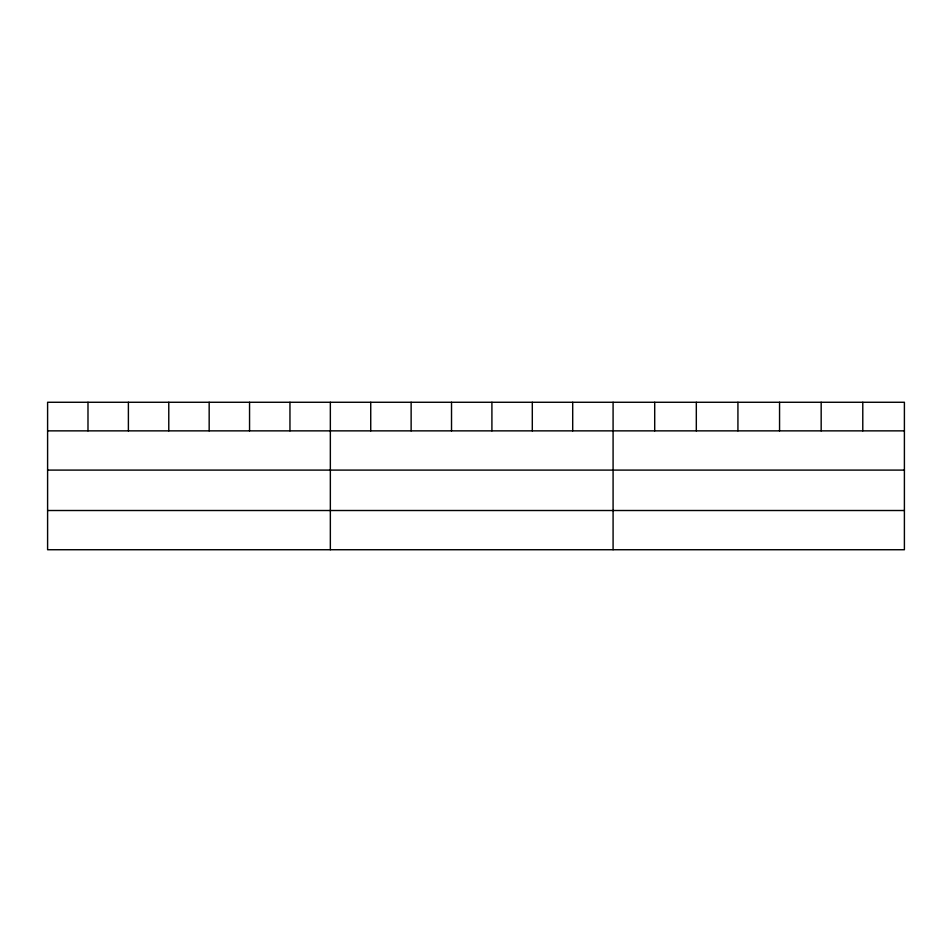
<?xml version="1.0" encoding="UTF-8"?>
<svg xmlns="http://www.w3.org/2000/svg" width="952" height="952" viewBox="0 0 952 952"><rect width="100%" height="100%" fill="white"/><g stroke="black" fill="none" stroke-linecap="round" stroke-linejoin="round"><path stroke-width="1.43" d="M904.4 470.098L904.4 402.268L47.6 402.268L47.6 549.732L904.4 549.732L904.4 470.098L47.6 470.098M47.6 430.863L904.4 430.863M47.6 510.51L904.4 510.51M862.786 402.268L862.786 430.863M821.171 402.268L821.171 430.863M779.557 402.268L779.557 430.863M737.931 402.268L737.931 430.863M696.317 402.268L696.317 430.863M654.702 402.268L654.702 430.863M613.088 402.268L613.088 549.732M572.699 402.268L572.699 430.863M532.299 402.268L532.299 430.863M491.91 402.268L491.91 430.863M451.522 402.268L451.522 430.863M411.133 402.268L411.133 430.863M370.733 402.268L370.733 430.863M330.344 402.268L330.344 549.732M289.955 402.268L289.955 430.863M249.555 402.268L249.555 430.863M209.166 402.268L209.166 430.863M168.778 402.268L168.778 430.863M128.389 402.268L128.389 430.863M87.989 402.268L87.989 430.863"/></g></svg>
